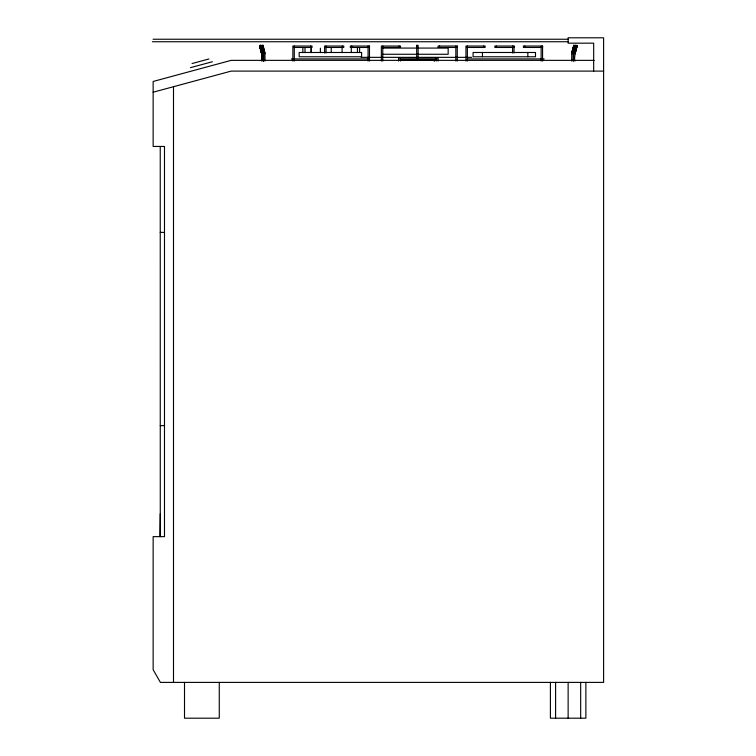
<?xml version="1.0" encoding="UTF-8"?>
<svg xmlns="http://www.w3.org/2000/svg" width="756" height="756" viewBox="0 0 756 756"><rect width="100%" height="100%" fill="white"/><g stroke="black" fill="none" stroke-linecap="round" stroke-linejoin="round"><path stroke-width="1.13" d="M351.748 46.749L351.748 46.04M369.476 47.467L369.476 46.04L350.321 46.04L350.321 47.467L368.37 47.467M439.529 46.749L439.529 46.04M457.257 47.467L457.257 46.04L438.102 46.04L438.102 47.467L456.151 47.467M496.276 46.749L496.276 46.04M514.014 47.467L514.014 46.04L494.859 46.04L494.859 47.467L512.899 47.467M524.834 46.749L524.834 46.04M542.572 47.467L542.572 46.04L523.417 46.04L523.417 47.467L541.457 47.467M571.734 53.544L573.946 45.247L571.734 52.854L571.687 61.075M573.643 53.544L575.855 45.247L573.927 51.814M573.596 53.194L573.596 61.075M571.687 53.194L573.388 46.626L574.938 46.995L573.105 53.912L575.316 45.615L573.757 45.247M573.105 61.075L573.105 53.194L574.938 46.995M573.105 53.194L575.316 45.615M575.014 61.075C572.821 58.136 580.117 34.322 575.014 53.912L577.225 45.615L575.666 45.247M575.014 53.194L577.225 45.615M261.68 53.222L259.478 45.615L261.689 53.912C256.586 34.322 263.882 58.136 261.689 61.075L261.689 53.194M261.765 46.995L263.598 53.194L263.598 61.075L263.598 53.194L261.387 45.615L263.598 53.912L261.765 46.995L263.135 46.626M192.062 63.532L208.939 58.959M259.478 45.615C264.184 43.064 262.776 59.497 263.107 61.075M259.667 45.615L261.037 45.247M261.387 45.615L262.946 45.247L264.969 52.854L265.016 61.075M190.455 67.671L212.389 61.737M153.147 92.213L231.185 71.102L603.609 71.102M153.062 39.236L568.134 39.236M152.391 41.741L568.134 41.741M262.946 45.247L264.959 53.544M416.688 58.212L416.688 45.322L418.106 45.322L418.106 58.212M293.971 47.467L312.02 47.467L312.02 46.04L292.865 46.04L292.865 61.075M325.713 47.467L343.763 47.467L343.763 46.04L324.607 46.04L324.607 52.977M382.46 47.467L400.51 47.467L400.51 46.04L381.355 46.04L381.355 61.075M467.066 47.467L485.106 47.467L485.106 46.04L465.951 46.04L465.951 61.075M382.791 48.072L448.166 48.072L448.166 54.262L382.791 54.262M361.16 57.352L471.678 57.352M291.353 58.93L292.714 58.93M293.508 58.93L368.106 58.93M467.416 58.93L542.014 58.93M542.817 58.93L544.169 58.93M400.019 59.648L436.685 59.648M594.178 60.357L231.185 60.357L153.147 81.468L153.147 146.447L164.487 146.447L164.487 536.637L153.147 536.637L153.147 669.703L160.404 682.394L603.609 682.394L603.609 37.8L568.134 37.8L568.134 43.168L593.677 43.168L593.677 71.102M160.244 232.385L164.326 232.385M160.244 425.619L164.326 425.619M160.272 513.711L159.979 536.637M260.848 45.247L263.06 53.544M434.265 60.357L434.294 61.312M585.872 682.394L585.872 718.191L550.406 718.191L550.406 682.394M580.674 682.394L580.674 718.191M568.134 682.394L568.134 718.191M555.594 682.394L555.594 718.191M542.572 46.04L542.572 61.075M541.145 46.04L541.145 61.075M527.839 52.485L527.839 56.776M514.014 46.04L514.014 52.977M512.587 46.04L512.587 52.977M483.689 46.04L483.689 46.749M482.441 52.485L482.441 56.776M467.369 46.04L467.369 61.075M457.257 46.04L457.257 61.075M455.84 46.04L455.84 61.075M438.102 61.075L438.102 58.212L398.592 58.212L398.592 61.075M436.193 58.212L436.193 61.075M416.688 45.322L416.688 46.749M400.51 59.166L400.51 61.075M399.092 46.04L399.092 46.749M382.772 46.04L382.772 61.075M369.476 46.04L369.476 61.075M368.059 46.04L368.059 61.075M359.61 48.186L359.61 52.589M357.456 48.186L357.437 52.589M351.285 48.186L351.304 52.589M342.345 46.04L342.345 46.749M342.109 48.186L342.071 52.589M331.213 48.186L331.251 52.589M326.025 46.04L326.025 52.977M320.393 48.186L320.355 52.589M310.603 46.04L310.603 46.749M305.008 48.186L305.008 52.589M302.854 48.186L302.854 52.589M294.282 46.04L294.282 61.075M219.268 682.394L219.268 718.191L184.511 718.2L184.511 682.394M173.502 86.704L173.502 682.394M160.244 146.447L160.272 536.637M361.595 52.485L299.168 52.485L299.168 56.776L361.595 56.776L361.595 52.485M535.503 52.485L473.076 52.485L473.076 56.776L535.503 56.776L535.503 52.485M311.179 52.589L311.179 48.186L311.151 52.589"/></g></svg>
